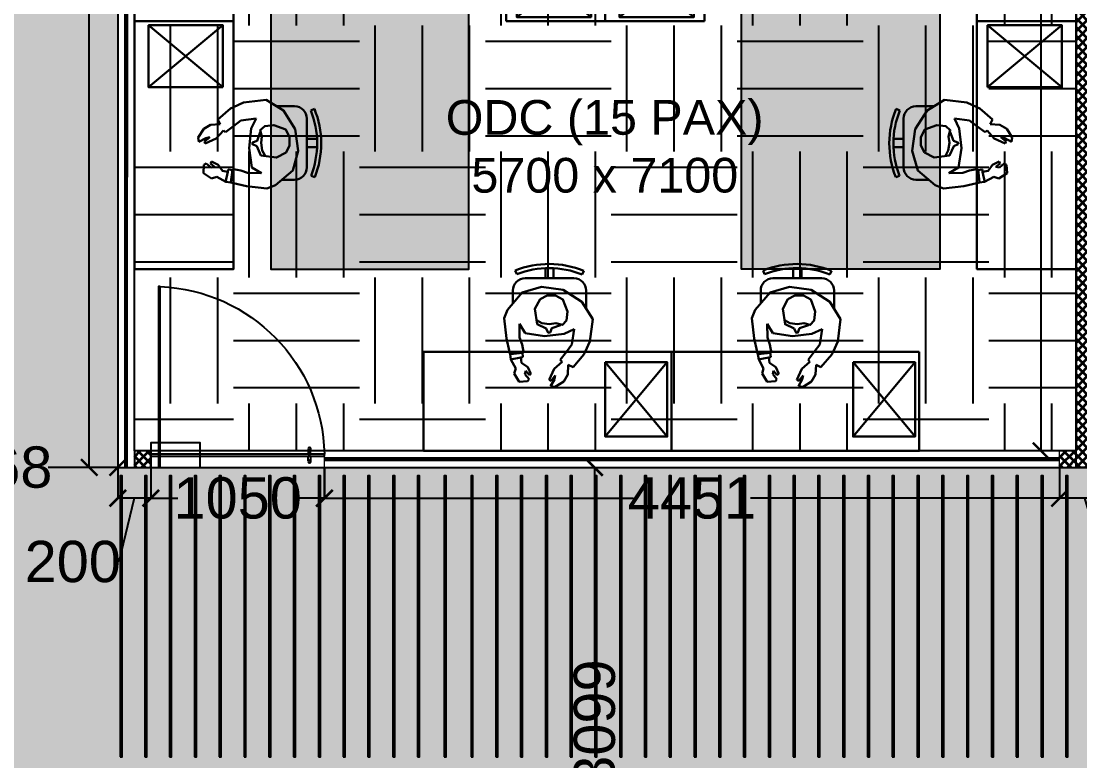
# Model space of a CAD drawing. Header units: millimetres. Extents: x 263321 to 4958806, y 33647 to 987811.
# Drawn here: x 2348066 to 2354474, y 470707 to 475183 of the extents above; entities that cross this region are included whole.
import ezdxf

# ---------------------------------------------------------------- set-up
doc = ezdxf.new("R2010")
doc.units = ezdxf.units.MM
doc.header["$PDMODE"] = 3
for name, color, linetype, lineweight in [('A-DOOR-FULL', 40, 'Continuous', 18), ('A-FURN-MODULAR', 6, 'Continuous', 18), ('A-GLASS PARTITION', 5, 'Continuous', 18), ('A-GYPSUM PARTITION', 250, 'Continuous', 35), ('FURNITURE', 30, 'Continuous', 5), ('SW-PARTITION GYPSUM', 30, 'Continuous', 18)]:
    doc.layers.add(name, color=color, linetype=linetype, lineweight=lineweight)
for name, color, linetype in [('CEILING TOA', 7, 'Continuous'), ('DOOR', 5, 'Continuous'), ('FLOORING TOA', 7, 'Continuous'), ('PARTITION DIM.', 250, 'Continuous'), ('PARTITION GYPSUM', 250, 'Continuous'), ('TEXT', 250, 'Continuous')]:
    doc.layers.add(name, color=color, linetype=linetype)
doc.styles.add('ARIAL', font='arial.ttf')
doc.styles.get("Standard").update_dxf_attribs({"font": 'arial.ttf'})
doc.styles.add('TEXT @ 150', font='arial.ttf', dxfattribs={"height": 225})
doc.dimstyles.new('DIM @ 150', dxfattribs={"dimtxt": 225, "dimasz": 100, "dimexe": 1, "dimexo": 0, "dimgap": 0.5, "dimtad": 0, "dimdec": 0, "dimzin": 0, "dimdsep": 46, "dimtxsty": 'TEXT @ 150', "dimblk": 'ARCHTICK', "dimcen": -2, "dimclrd": 8, "dimclre": 8, "dimclrt": 7, "dimadec": 0, "dimazin": 0, "dimtfac": 1, "dimtdec": 0, "dimtofl": 0, "dimtmove": 0, "dimatfit": 3, "dimldrblk": 'OPEN90', "dimfxl": 1, "dimtolj": 1, "dimtzin": 0, "dimlwd": -1, "dimlwe": -1, "dimarcsym": 0})
pattern_1 = [(45, (13069.08, -8478.743), (-26.94076836, 26.94076836), []), (135, (13069.08, -8478.743), (-26.94076836, -26.94076836), [])]

# ---------------------------------------------------------------- blocks, each defined once
blk = doc.blocks.new('f')
at = {"layer": 'FURNITURE', "color": 20, "lineweight": 30}
for p, q in [((1771584.1, 166310.4, 0), (1770984.1, 166310.4, 0)), ((1771584.1, 166310.4, 0), (1772184.1, 166310.4, 0)), ((1771048, 165210.4, 0), (1771498, 164835.4, 0)), ((1771048, 164835.4, 0), (1771498, 165210.4, 0)), ((1772120.2, 165210.4, 0), (1771670.2, 164835.4, 0)), ((1772120.2, 164835.4, 0), (1771670.2, 165210.4, 0))]:
    blk.add_line(p, q, dxfattribs=at)
at = {"layer": 'FURNITURE', "color": 8, "lineweight": 30}
for p, q in [((1770614.1, 165769.7, 0), (1770691.6, 165769.7, 0)), ((1770625.4, 165713.1, 0), (1770730.5, 165802.9, 0)), ((1770730.5, 165802.9, 0), (1770781.9, 165822.6, 0)), ((1770781.9, 165822.6, 0), (1770904.7, 165808.8, 0)), ((1770984.1, 165790.2, 0), (1770904.7, 165808.8, 0)), ((1770984.1, 165790.2, 0), (1770999.5, 165786.6, 0)), ((1770999.5, 165786.6, 0), (1771030.5, 165781.7, 0)), ((1771030.5, 165781.7, 0), (1771085.1, 165752.3, 0)), ((1772137.7, 165781.7, 0), (1772083.2, 165752.3, 0)), ((1772168.8, 165786.6, 0), (1772137.7, 165781.7, 0)), ((1772184.1, 165790.2, 0), (1772168.8, 165786.6, 0)), ((1772184.1, 165790.2, 0), (1772263.6, 165808.8, 0)), ((1772386.4, 165822.6, 0), (1772263.6, 165808.8, 0)), ((1772437.7, 165802.9, 0), (1772386.4, 165822.6, 0)), ((1772542.8, 165713.1, 0), (1772437.7, 165802.9, 0)), ((1772554.1, 165769.7, 0), (1772476.6, 165769.7, 0)), ((1770592.4, 165595.8, 0), (1770625.4, 165713.1, 0)), ((1770814.7, 165730.1, 0), (1770899.2, 165728.8, 0)), ((1770899.2, 165728.8, 0), (1770939.6, 165713.4, 0)), ((1770984.1, 165705.9, 0), (1770939.6, 165713.4, 0)), ((1770988, 165706.1, 0), (1770983.4, 165705.9, 0)), ((1770988.6, 165712.3, 0), (1770988, 165706.1, 0)), ((1771017.3, 165708.8, 0), (1770988.6, 165712.3, 0)), ((1771018.5, 165721.1, 0), (1771017.3, 165708.8, 0)), ((1771051.4, 165716.6, 0), (1771018.5, 165721.1, 0)), ((1771078, 165678.8, 0), (1771051.4, 165716.6, 0)), ((1771085.1, 165752.3, 0), (1771116.9, 165761.5, 0)), ((1771116.9, 165761.5, 0), (1771165.8, 165730.8, 0)), ((1771165.8, 165730.8, 0), (1771163.4, 165680.4, 0)), ((1772051.4, 165761.5, 0), (1772002.5, 165730.8, 0)), ((1772002.5, 165730.8, 0), (1772004.9, 165680.4, 0)), ((1772083.2, 165752.3, 0), (1772051.4, 165761.5, 0)), ((1772090.3, 165678.8, 0), (1772116.9, 165716.6, 0)), ((1772116.9, 165716.6, 0), (1772149.8, 165721.1, 0)), ((1772149.8, 165721.1, 0), (1772151, 165708.8, 0)), ((1772151, 165708.8, 0), (1772179.7, 165712.3, 0)), ((1772179.7, 165712.3, 0), (1772180.3, 165706.1, 0)), ((1772180.3, 165706.1, 0), (1772184.8, 165705.9, 0)), ((1772184.1, 165705.9, 0), (1772228.7, 165713.4, 0)), ((1772269.1, 165728.8, 0), (1772228.7, 165713.4, 0)), ((1772353.6, 165730.1, 0), (1772269.1, 165728.8, 0)), ((1772575.8, 165595.8, 0), (1772542.8, 165713.1, 0)), ((1770540.1, 165399.7, 0), (1770540.1, 165695.7, 0)), ((1770872.3, 165696, 0), (1770889.7, 165577.9, 0)), ((1771118.1, 165660.1, 0), (1771078, 165678.8, 0)), ((1771119.8, 165696.4, 0), (1771099, 165691.6, 0)), ((1771099, 165691.6, 0), (1771123.6, 165671.3, 0)), ((1771123.6, 165671.3, 0), (1771118.1, 165660.1, 0)), ((1771149.5, 165671.2, 0), (1771119.8, 165696.4, 0)), ((1771163.4, 165680.4, 0), (1771149.5, 165671.2, 0)), ((1772004.9, 165680.4, 0), (1772018.8, 165671.2, 0)), ((1772018.8, 165671.2, 0), (1772048.4, 165696.4, 0)), ((1772069.3, 165691.6, 0), (1772044.7, 165671.3, 0)), ((1772044.7, 165671.3, 0), (1772050.1, 165660.1, 0)), ((1772048.4, 165696.4, 0), (1772069.3, 165691.6, 0)), ((1772050.1, 165660.1, 0), (1772090.3, 165678.8, 0)), ((1772295.9, 165696, 0), (1772278.6, 165577.9, 0)), ((1772628.1, 165399.7, 0), (1772628.1, 165695.7, 0)), ((1770610.5, 165464.2, 0), (1770592.4, 165595.8, 0)), ((1770889.7, 165577.9, 0), (1770876.9, 165459.2, 0)), ((1772278.6, 165577.9, 0), (1772291.4, 165459.2, 0)), ((1772557.7, 165464.2, 0), (1772575.8, 165595.8, 0)), ((1771045.5, 165471.8, 0), (1771088.4, 165519.6, 0)), ((1771088.4, 165519.6, 0), (1771155.1, 165550.8, 0)), ((1771160, 165537.9, 0), (1771127.7, 165512.6, 0)), ((1771127.7, 165512.6, 0), (1771152.6, 165518.3, 0)), ((1771152.6, 165518.3, 0), (1771193.1, 165541.5, 0)), ((1771155.1, 165550.8, 0), (1771160, 165537.9, 0)), ((1771197.6, 165513.4, 0), (1771163.8, 165461.6, 0)), ((1771193.1, 165541.5, 0), (1771197.6, 165513.4, 0)), ((1771975.1, 165541.5, 0), (1771970.7, 165513.4, 0)), ((1771970.7, 165513.4, 0), (1772004.5, 165461.6, 0)), ((1772015.7, 165518.3, 0), (1771975.1, 165541.5, 0)), ((1772013.2, 165550.8, 0), (1772008.2, 165537.9, 0)), ((1772008.2, 165537.9, 0), (1772040.5, 165512.6, 0)), ((1772079.8, 165519.6, 0), (1772013.2, 165550.8, 0)), ((1772040.5, 165512.6, 0), (1772015.7, 165518.3, 0)), ((1772122.7, 165471.8, 0), (1772079.8, 165519.6, 0)), ((1770682, 165351.4, 0), (1770610.5, 165464.2, 0)), ((1770876.9, 165459.2, 0), (1770847.8, 165398.5, 0)), ((1770984.1, 165445.7, 0), (1770939.6, 165411.7, 0)), ((1770984.1, 165445.7, 0), (1771033, 165483, 0)), ((1771033, 165483, 0), (1771045.5, 165471.8, 0)), ((1771163.8, 165461.6, 0), (1771123.1, 165437.7, 0)), ((1772004.5, 165461.6, 0), (1772045.1, 165437.7, 0)), ((1772135.3, 165483, 0), (1772122.7, 165471.8, 0)), ((1772184.1, 165445.7, 0), (1772135.3, 165483, 0)), ((1772184.1, 165445.7, 0), (1772228.7, 165411.7, 0)), ((1772291.4, 165459.2, 0), (1772320.4, 165398.5, 0)), ((1772486.2, 165351.4, 0), (1772557.7, 165464.2, 0)), ((1770847.8, 165398.5, 0), (1770939.6, 165411.7, 0)), ((1771078.6, 165405.6, 0), (1771001.4, 165339.3, 0)), ((1771123.1, 165437.7, 0), (1771064.1, 165434.2, 0)), ((1771064.1, 165434.2, 0), (1771078.6, 165405.6, 0)), ((1772045.1, 165437.7, 0), (1772104.2, 165434.2, 0)), ((1772104.2, 165434.2, 0), (1772089.7, 165405.6, 0)), ((1772089.7, 165405.6, 0), (1772166.8, 165339.3, 0)), ((1772320.4, 165398.5, 0), (1772228.7, 165411.7, 0)), ((1770723.1, 165325.7, 0), (1770614.1, 165325.7, 0)), ((1770786.9, 165285.7, 0), (1770682, 165351.4, 0)), ((1770984.1, 165331.3, 0), (1770922.9, 165303.1, 0)), ((1771001.4, 165339.3, 0), (1770984.1, 165331.3, 0)), ((1772166.8, 165339.3, 0), (1772184.1, 165331.3, 0)), ((1772184.1, 165331.3, 0), (1772245.3, 165303.1, 0)), ((1772381.4, 165285.7, 0), (1772486.2, 165351.4, 0)), ((1772445.2, 165325.7, 0), (1772554.1, 165325.7, 0)), ((1770922.9, 165303.1, 0), (1770786.9, 165285.7, 0)), ((1772245.3, 165303.1, 0), (1772381.4, 165285.7, 0))]:
    blk.add_line(p, q, dxfattribs=at)
at = {"layer": 'FURNITURE', "color": 20, "lineweight": 30, "elevation": 0}
for points in [[(1770984.1, 164810.4), (1770984.1, 166310.4), (1771584.1, 166310.4), (1771584.1, 164810.4)], [(1772184.1, 164810.4), (1772184.1, 166310.4), (1771584.1, 166310.4), (1771584.1, 164810.4)], [(1771048, 165210.4), (1771048, 164835.4), (1771498, 164835.4), (1771498, 165210.4)], [(1772120.2, 165210.4), (1772120.2, 164835.4), (1771670.2, 164835.4), (1771670.2, 165210.4)]]:
    blk.add_lwpolyline(points, close=True, dxfattribs=at)
at = {"layer": 'FURNITURE', "color": 8, "lineweight": 30, "elevation": 0}
for points in [[(1770990.9, 165710.8), (1770999.9, 165784.7)], [(1771018.5, 165721.1), (1771032, 165784)], [(1772149.8, 165721.1), (1772136.3, 165784)], [(1772177.4, 165710.8), (1772168.3, 165784.7)], [(1770492.3, 165755.2), (1770515.2, 165745.9)], [(1770872.3, 165696), (1770814.7, 165730.1)], [(1772295.9, 165696), (1772353.6, 165730.1)], [(1772676, 165755.2), (1772653.1, 165745.9)], [(1770478.1, 165572.5), (1770540.1, 165572.5)], [(1770795.6, 165622.2), (1770810.5, 165593.7), (1770817, 165547.3), (1770812, 165508.9), (1770822, 165469.7), (1770794.9, 165445.4), (1770740.2, 165439.5), (1770668.2, 165466.7), (1770644.9, 165511.5), (1770644.9, 165562.1), (1770666.3, 165604.9), (1770724.6, 165636), (1770817.9, 165622.4), (1770843.4, 165567.3), (1770869.8, 165555.2), (1770868.3, 165544.5), (1770841.9, 165534.5), (1770822.7, 165481.1)], [(1772372.7, 165622.2), (1772357.7, 165593.7), (1772351.3, 165547.3), (1772356.3, 165508.9), (1772346.3, 165469.7), (1772373.4, 165445.4), (1772428.1, 165439.5), (1772500, 165466.7), (1772523.3, 165511.5), (1772523.3, 165562.1), (1772502, 165604.9), (1772443.6, 165636), (1772350.3, 165622.4), (1772324.9, 165567.3), (1772298.5, 165555.2), (1772299.9, 165544.5), (1772326.3, 165534.5), (1772345.6, 165481.1)], [(1772690.2, 165572.5), (1772628.1, 165572.5)], [(1770478.1, 165523.2), (1770540.1, 165523.2)], [(1772690.2, 165523.2), (1772628.1, 165523.2)], [(1770494.3, 165341), (1770517.2, 165350.3)], [(1772673.9, 165341), (1772651.1, 165350.3)]]:
    blk.add_lwpolyline(points, dxfattribs=at)
for points in [[(1770983.4, 165705.9, -0.034638), (1770984.1, 165695.7), (1770984.1, 165445.7)], [(1772184.8, 165705.9, 0.034638), (1772184.1, 165695.7), (1772184.1, 165445.7)]]:
    blk.add_lwpolyline(points, format="xyb", dxfattribs=at)
at = {"layer": 'FURNITURE', "color": 8, "lineweight": 30}
for centre, radius, start, end in [((1770614.1, 165695.7), 74, 90.00011, 180.00011), ((1772554.1, 165695.7), 74, 359.99989, 89.99989), ((1771010.5, 165550.6), 557.1, 158.45805, 202.09943), ((1771010.5, 165550.6), 532.5, 158.48386, 202.09943), ((1772157.7, 165550.6), 532.5, 337.90057, 21.51614), ((1772157.7, 165550.6), 557.1, 337.90057, 21.54195), ((1770614.1, 165399.7), 74, 180.00011, 270.00011), ((1772554.1, 165399.7), 74, 269.99989, 359.99989)]:
    blk.add_arc(centre, radius, start, end, dxfattribs=at)
blk = doc.blocks.new('EWDSXC')
at = {"layer": 'FURNITURE', "color": 20, "lineweight": 30}
for p, q in [((2181354.7, 122523.5), (2181804.7, 122898.5)), ((2181354.7, 122898.5), (2181804.7, 122523.5)), ((2181890.8, 121423.5), (2181290.8, 121423.5))]:
    blk.add_line(p, q, dxfattribs=at)
at = {"layer": 'FURNITURE', "color": 8, "lineweight": 30}
for p, q in [((2181029.8, 122408.2, 0), (2180920.8, 122408.2, 0)), ((2181093.5, 122448.2, 0), (2180988.7, 122382.5, 0)), ((2181229.6, 122430.8, 0), (2181093.5, 122448.2, 0)), ((2181290.8, 122402.6, 0), (2181229.6, 122430.8, 0)), ((2181308.1, 122394.6, 0), (2181290.8, 122402.6, 0)), ((2181385.3, 122328.3, 0), (2181308.1, 122394.6, 0)), ((2180846.8, 122334.2, 0), (2180846.8, 122038.2, 0)), ((2180988.7, 122382.5, 0), (2180917.2, 122269.7, 0)), ((2181183.6, 122274.7, 0), (2181154.5, 122335.4, 0)), ((2181154.5, 122335.4, 0), (2181246.3, 122322.2, 0)), ((2181290.8, 122288.2, 0), (2181246.3, 122322.2, 0)), ((2181370.8, 122299.7, 0), (2181385.3, 122328.3, 0)), ((2180917.2, 122269.7, 0), (2180899.1, 122138.1, 0)), ((2181196.3, 122156, 0), (2181183.6, 122274.7, 0)), ((2181290.8, 122288.2, 0), (2181339.7, 122250.9, 0)), ((2181339.7, 122250.9, 0), (2181352.2, 122262, 0)), ((2181352.2, 122262, 0), (2181395.1, 122214.3, 0)), ((2181429.8, 122296.2, 0), (2181370.8, 122299.7, 0)), ((2181470.4, 122272.3, 0), (2181429.8, 122296.2, 0)), ((2181504.2, 122220.5, 0), (2181470.4, 122272.3, 0)), ((2181395.1, 122214.3, 0), (2181461.8, 122183.1, 0)), ((2181466.7, 122196, 0), (2181434.4, 122221.3, 0)), ((2181434.4, 122221.3, 0), (2181459.2, 122215.6, 0)), ((2181459.2, 122215.6, 0), (2181499.8, 122192.4, 0)), ((2181461.8, 122183.1, 0), (2181466.7, 122196, 0)), ((2181499.8, 122192.4, 0), (2181504.2, 122220.5, 0)), ((2180899.1, 122138.1, 0), (2180932.1, 122020.8, 0)), ((2181179, 122037.9, 0), (2181196.3, 122156, 0)), ((2181424.8, 122073.8, 0), (2181384.6, 122055.1, 0)), ((2181430.2, 122062.6, 0), (2181424.8, 122073.8, 0)), ((2180932.1, 122020.8, 0), (2181037.2, 121931, 0)), ((2181121.3, 122003.8, 0), (2181205.9, 122005.1, 0)), ((2181205.9, 122005.1, 0), (2181246.3, 122020.5, 0)), ((2181290.8, 122028, 0), (2181246.3, 122020.5, 0)), ((2181294.6, 122027.8, 0), (2181290.1, 122028, 0)), ((2181295.2, 122021.6, 0), (2181294.6, 122027.8, 0)), ((2181323.9, 122025.1, 0), (2181295.2, 122021.6, 0)), ((2181325.1, 122012.8, 0), (2181323.9, 122025.1, 0)), ((2181358.1, 122017.3, 0), (2181325.1, 122012.8, 0)), ((2181384.6, 122055.1, 0), (2181358.1, 122017.3, 0)), ((2181405.7, 122042.3, 0), (2181430.2, 122062.6, 0)), ((2181426.5, 122037.5, 0), (2181405.7, 122042.3, 0)), ((2181423.6, 121972.4, 0), (2181472.5, 122003.1, 0)), ((2181456.2, 122062.7, 0), (2181426.5, 122037.5, 0)), ((2181470, 122053.5, 0), (2181456.2, 122062.7, 0)), ((2181472.5, 122003.1, 0), (2181470, 122053.5, 0)), ((2180920.8, 121964.2, 0), (2180998.3, 121964.2, 0)), ((2181290.8, 121943.7, 0), (2181211.3, 121925.1, 0)), ((2181290.8, 121943.7, 0), (2181306.2, 121947.3, 0)), ((2181306.2, 121947.3, 0), (2181337.2, 121952.2, 0)), ((2181337.2, 121952.2, 0), (2181391.8, 121981.6, 0)), ((2181391.8, 121981.6, 0), (2181423.6, 121972.4, 0)), ((2181037.2, 121931, 0), (2181088.5, 121911.2, 0)), ((2181088.5, 121911.2, 0), (2181211.3, 121925.1, 0))]:
    blk.add_line(p, q, dxfattribs=at)
at = {"layer": 'FURNITURE', "color": 20, "lineweight": 30}
for points in [[(2181290.8, 122923.5), (2181290.8, 121423.5), (2181890.8, 121423.5), (2181890.8, 122923.5)], [(2181354.7, 122523.5), (2181354.7, 122898.5), (2181804.7, 122898.5), (2181804.7, 122523.5)]]:
    blk.add_lwpolyline(points, close=True, dxfattribs=at)
at = {"layer": 'FURNITURE', "color": 8, "lineweight": 30, "elevation": 0}
for points in [[(2180801, 122392.9), (2180823.8, 122383.6)], [(2181102.2, 122111.7), (2181117.2, 122140.2), (2181123.6, 122186.5), (2181118.7, 122225), (2181128.6, 122264.2), (2181101.5, 122288.5), (2181046.8, 122294.4), (2180974.9, 122267.2), (2180951.6, 122222.4), (2180951.6, 122171.8), (2180973, 122129), (2181031.3, 122097.9), (2181124.6, 122111.5), (2181150, 122166.6), (2181176.4, 122178.7), (2181175, 122189.4), (2181148.6, 122199.4), (2181129.4, 122252.8)], [(2180784.7, 122210.7), (2180846.8, 122210.7)], [(2180784.7, 122161.4), (2180846.8, 122161.4)], [(2181179, 122037.9), (2181121.3, 122003.8)], [(2181297.6, 122023.1), (2181306.6, 121949.2)], [(2181325.1, 122012.8), (2181338.7, 121949.9)], [(2180799, 121978.7), (2180821.8, 121988)]]:
    blk.add_lwpolyline(points, dxfattribs=at)
blk.add_lwpolyline([(2181290.1, 122028, 0.034638), (2181290.8, 122038.2), (2181290.8, 122288.2)], format="xyb", dxfattribs=at)
at = {"layer": 'FURNITURE', "color": 8, "lineweight": 30}
for centre, radius, start, end in [((2181317.2, 122183.3, 0), 557.1, 157.90057, 201.54195), ((2180920.8, 122334.2, 0), 74, 89.99989, 179.99989), ((2181317.2, 122183.3, 0), 532.5, 157.90057, 201.51614), ((2180920.8, 122038.2, 0), 74, 179.99989, 269.99989)]:
    blk.add_arc(centre, radius, start, end, dxfattribs=at)
blk = doc.blocks.new('_ArchTick')
at = {"color": 0, "linetype": 'ByBlock', "const_width": 0.15}
blk.add_lwpolyline([(-0.5, -0.5), (0.5, 0.5)], dxfattribs=at)
blk = doc.blocks.new('*D632')
at = {"layer": 'Defpoints', "color": 0, "transparency": 16777216}
for p in [(2354351.5, 472482.3), (2354651.6, 472483.1), (2354351.5, 472296.6)]:
    blk.add_point(p, dxfattribs=at)
at = {"layer": 'PARTITION DIM.', "color": 8, "transparency": 16777216}
for p, q in [((2354351.5, 472482.3), (2354351.5, 472295.6)), ((2354651.6, 472483.1), (2354651.6, 472295.6)), ((2354651.6, 472296.6), (2354351.5, 472296.6)), ((2354501.6, 472296.6), (2354617.1, 471911.7)), ((2354617.1, 471911.7), (2354618.1, 471911.7))]:
    blk.add_line(p, q, dxfattribs=at)
at = {"layer": 'PARTITION DIM.', "color": 8, "transparency": 16777216, "xscale": 100, "yscale": 100, "zscale": 100, "rotation": 180}
blk.add_blockref('_ArchTick', (2354351.5, 472296.6), dxfattribs=at)
at = {"layer": 'PARTITION DIM.', "color": 8, "transparency": 16777216, "xscale": 100, "yscale": 100, "zscale": 100}
blk.add_blockref('_ArchTick', (2354651.6, 472296.6), dxfattribs=at)
at = {"layer": 'PARTITION DIM.', "color": 7, "transparency": 16777216, "insert": (2354894.2, 471911.7), "char_height": 250, "attachment_point": 5}
blk.add_mtext('\\A1;300', dxfattribs=at)
blk = doc.blocks.new('_Open90')
at = {"color": 0, "linetype": 'ByBlock'}
for p, q in [((0, 0), (-1, 0)), ((-0.5, 0.5), (0, 0)), ((0, 0), (-0.5, -0.5))]:
    blk.add_line(p, q, dxfattribs=at)
blk = doc.blocks.new('*D633')
at = {"layer": 'Defpoints', "color": 0, "transparency": 16777216}
for p in [(2349901, 472483.1), (2354351.5, 472482.3), (2349901, 472296.6)]:
    blk.add_point(p, dxfattribs=at)
at = {"layer": 'PARTITION DIM.', "color": 8, "transparency": 16777216}
for p, q in [((2349901, 472483.1), (2349901, 472295.6)), ((2354351.5, 472482.3), (2354351.5, 472295.6)), ((2349901, 472296.6), (2351771.6, 472296.6)), ((2354351.5, 472296.6), (2352481, 472296.6))]:
    blk.add_line(p, q, dxfattribs=at)
at = {"layer": 'PARTITION DIM.', "color": 8, "transparency": 16777216, "xscale": 100, "yscale": 100, "zscale": 100, "rotation": 180}
blk.add_blockref('_ArchTick', (2349901, 472296.6), dxfattribs=at)
at = {"layer": 'PARTITION DIM.', "color": 8, "transparency": 16777216, "xscale": 100, "yscale": 100, "zscale": 100}
blk.add_blockref('_ArchTick', (2354351.5, 472296.6), dxfattribs=at)
at = {"layer": 'PARTITION DIM.', "color": 7, "transparency": 16777216, "insert": (2352126.3, 472296.6), "char_height": 250, "attachment_point": 5}
blk.add_mtext('\\A1;4451', dxfattribs=at)
blk = doc.blocks.new('*D634')
at = {"layer": 'Defpoints', "color": 0, "transparency": 16777216}
for p in [(2348851.6, 472484.1, 0), (2349902, 472483.1), (2348851.6, 472296.6)]:
    blk.add_point(p, dxfattribs=at)
at = {"layer": 'PARTITION DIM.', "color": 8, "transparency": 16777216}
for p, q in [((2348851.6, 472484.1), (2348851.6, 472295.6)), ((2349902, 472483.1), (2349902, 472295.6)), ((2348851.6, 472296.6), (2349015.2, 472296.6)), ((2349902, 472296.6), (2349738.4, 472296.6))]:
    blk.add_line(p, q, dxfattribs=at)
at = {"layer": 'PARTITION DIM.', "color": 8, "transparency": 16777216, "xscale": 100, "yscale": 100, "zscale": 100, "rotation": 180}
blk.add_blockref('_ArchTick', (2348851.6, 472296.6), dxfattribs=at)
at = {"layer": 'PARTITION DIM.', "color": 8, "transparency": 16777216, "xscale": 100, "yscale": 100, "zscale": 100}
blk.add_blockref('_ArchTick', (2349902, 472296.6), dxfattribs=at)
at = {"layer": 'PARTITION DIM.', "color": 7, "transparency": 16777216, "insert": (2349376.8, 472296.6), "char_height": 250, "attachment_point": 5}
blk.add_mtext('\\A1;1050', dxfattribs=at)
blk = doc.blocks.new('*D635')
at = {"layer": 'Defpoints', "color": 0, "transparency": 16777216}
for p in [(2348650.9, 472483.1), (2348850.6, 472483.1, 0), (2348650.9, 472296.6)]:
    blk.add_point(p, dxfattribs=at)
at = {"layer": 'PARTITION DIM.', "color": 8, "transparency": 16777216}
for p, q in [((2348650.9, 472483.1), (2348650.9, 472295.6)), ((2348850.6, 472483.1), (2348850.6, 472295.6)), ((2348850.6, 472296.6), (2348650.9, 472296.6)), ((2348750.8, 472296.6), (2348658, 471911.9)), ((2348658, 471911.9), (2348657, 471911.9))]:
    blk.add_line(p, q, dxfattribs=at)
at = {"layer": 'PARTITION DIM.', "color": 8, "transparency": 16777216, "xscale": 100, "yscale": 100, "zscale": 100, "rotation": 180}
blk.add_blockref('_ArchTick', (2348650.9, 472296.6), dxfattribs=at)
at = {"layer": 'PARTITION DIM.', "color": 8, "transparency": 16777216, "xscale": 100, "yscale": 100, "zscale": 100}
blk.add_blockref('_ArchTick', (2348850.6, 472296.6), dxfattribs=at)
at = {"layer": 'PARTITION DIM.', "color": 7, "transparency": 16777216, "insert": (2348378.6, 471911.9), "char_height": 250, "attachment_point": 5}
blk.add_mtext('\\A1;200', dxfattribs=at)
blk = doc.blocks.new('*D636')
at = {"layer": 'Defpoints', "color": 0, "transparency": 16777216}
for p in [(2347082.9, 472483.1), (2348650.9, 472483.1), (2348650.9, 472483.1)]:
    blk.add_point(p, dxfattribs=at)
at = {"layer": 'PARTITION DIM.', "color": 8, "transparency": 16777216}
for p, q in [((2347082.9, 472483.1), (2347082.9, 472484.1)), ((2347082.9, 472483.1), (2347504.6, 472483.1)), ((2348650.9, 472483.1), (2348229.2, 472483.1)), ((2348650.9, 472483.1), (2348650.9, 472484.1))]:
    blk.add_line(p, q, dxfattribs=at)
at = {"layer": 'PARTITION DIM.', "color": 8, "transparency": 16777216, "xscale": 100, "yscale": 100, "zscale": 100, "rotation": 180}
blk.add_blockref('_ArchTick', (2347082.9, 472483.1), dxfattribs=at)
at = {"layer": 'PARTITION DIM.', "color": 8, "transparency": 16777216, "xscale": 100, "yscale": 100, "zscale": 100}
blk.add_blockref('_ArchTick', (2348650.9, 472483.1), dxfattribs=at)
at = {"layer": 'PARTITION DIM.', "color": 7, "transparency": 16777216, "insert": (2347866.9, 472483.1), "char_height": 250, "attachment_point": 5}
blk.add_mtext('\\A1;1568', dxfattribs=at)
blk = doc.blocks.new('*D642')
at = {"layer": 'Defpoints', "color": 0, "transparency": 16777216}
for p in [(2354451.6, 479683.1), (2354239.3, 472583.1), (2354451.5, 472583.1)]:
    blk.add_point(p, dxfattribs=at)
at = {"layer": 'PARTITION DIM.', "color": 8, "transparency": 16777216}
for p, q in [((2354451.6, 479683.1), (2354238.3, 479683.1)), ((2354239.3, 479683.1), (2354239.3, 476505.4)), ((2354239.3, 472583.1), (2354239.3, 475760.7)), ((2354451.5, 472583.1), (2354238.3, 472583.1))]:
    blk.add_line(p, q, dxfattribs=at)
at = {"layer": 'PARTITION DIM.', "color": 8, "transparency": 16777216, "xscale": 100, "yscale": 100, "zscale": 100}
for p, rotation in [((2354239.3, 479683.1), 90), ((2354239.3, 472583.1), 270)]:
    blk.add_blockref('_ArchTick', p, dxfattribs=dict(at, rotation=rotation))
at = {"layer": 'PARTITION DIM.', "color": 7, "transparency": 16777216, "insert": (2354239.3, 476133.1), "char_height": 250, "attachment_point": 5, "rotation": 90}
blk.add_mtext('\\A1;7100', dxfattribs=at)
blk = doc.blocks.new('*D647')
at = {"layer": 'Defpoints', "color": 0, "transparency": 16777216}
for p in [(2348478.3, 479683.1), (2348650.9, 479683.1, 0), (2348650.9, 472483.1)]:
    blk.add_point(p, dxfattribs=at)
at = {"layer": 'PARTITION DIM.', "color": 8, "transparency": 16777216}
for p, q in [((2348650.9, 479683.1), (2348477.3, 479683.1)), ((2348478.3, 479683.1), (2348478.3, 476455.4)), ((2348478.3, 472483.1), (2348478.3, 475710.7)), ((2348650.9, 472483.1), (2348477.3, 472483.1))]:
    blk.add_line(p, q, dxfattribs=at)
at = {"layer": 'PARTITION DIM.', "color": 8, "transparency": 16777216, "xscale": 100, "yscale": 100, "zscale": 100}
for p, rotation in [((2348478.3, 479683.1), 90), ((2348478.3, 472483.1), 270)]:
    blk.add_blockref('_ArchTick', p, dxfattribs=dict(at, rotation=rotation))
at = {"layer": 'PARTITION DIM.', "color": 7, "transparency": 16777216, "insert": (2348478.3, 476083.1), "char_height": 250, "attachment_point": 5, "rotation": 90}
blk.add_mtext('\\A1;7200', dxfattribs=at)
blk = doc.blocks.new('*D668')
at = {"layer": 'Defpoints', "color": 0, "transparency": 16777216}
for p in [(2351529.8, 472482.3), (2351537, 472482.3), (2351751.6, 469383.1)]:
    blk.add_point(p, dxfattribs=at)
at = {"layer": 'PARTITION DIM.', "color": 8, "transparency": 16777216}
for p, q in [((2351529.8, 472482.3), (2351538, 472482.3)), ((2351537, 472482.3), (2351537, 471306.6)), ((2351537, 469383.1), (2351537, 470558.7)), ((2351751.6, 469383.1), (2351536, 469383.1))]:
    blk.add_line(p, q, dxfattribs=at)
at = {"layer": 'PARTITION DIM.', "color": 8, "transparency": 16777216, "xscale": 100, "yscale": 100, "zscale": 100}
for p, rotation in [((2351537, 472482.3), 90), ((2351537, 469383.1), 270)]:
    blk.add_blockref('_ArchTick', p, dxfattribs=dict(at, rotation=rotation))
at = {"layer": 'PARTITION DIM.', "color": 7, "transparency": 16777216, "insert": (2351537, 470932.7), "char_height": 250, "attachment_point": 5, "rotation": 90}
blk.add_mtext('\\A1;3099', dxfattribs=at)
blk = doc.blocks.new('door-3f-01')
at = {"layer": 'A-GLASS PARTITION', "color": 5}
blk.add_line((-36, 0), (-36, 4), dxfattribs=at)
at = {"layer": 'DOOR', "elevation": 0}
blk.add_lwpolyline([(-1.95, 37.5), (-1.55, 37.5), (-1.55, 0), (-1.95, 0)], close=True, dxfattribs=at)
at = {"layer": 'DOOR', "color": 252, "true_color": 0x939598}
blk.add_lwpolyline([(0, 0), (-10.2, 0), (-10.2, 5.08), (0, 5.08), (0, 0)], dxfattribs=at)
at = {"layer": 'DOOR'}
blk.add_lwpolyline([(-36, 2.34), (-36, 2.74), (0, 2.74), (0, 2.34)], close=True, dxfattribs=at)
for points in [[(-32.64, 3.74), (-32.64, 2.74), (-33.14, 2.74), (-33.14, 3.74)], [(-32.64, 1.34), (-32.64, 2.34), (-33.14, 2.34), (-33.14, 1.34)]]:
    blk.add_lwpolyline(points, dxfattribs=at)
for centre in [(-32.89, 3.86), (-32.89, 1.22)]:
    blk.add_circle(centre, 0.278, dxfattribs=at)
at = {"layer": 'DOOR', "color": 252, "true_color": 0x939598}
blk.add_arc((-0.52, 2.04, 0), 35.48, 92.2973, 178.8766, dxfattribs=at)

msp = doc.modelspace()

# ---------------------------------------------------------------- hatches: boundary and pattern name
at = {"layer": 'A-GYPSUM PARTITION', "true_color": 0x636466}
h = msp.add_hatch(dxfattribs=at)
h.set_pattern_fill('ANSI37', color=251, scale=12)
h.set_pattern_definition(pattern_1)
h.paths.add_polyline_path([(2354451.6, 479683.1), (2354551.6, 479683.1), (2354551.6, 472483.1), (2354451.6, 472483.1)])
h = msp.add_hatch(dxfattribs=at)
h.set_pattern_fill('ANSI37', color=251, scale=12)
h.set_pattern_definition(pattern_1)
h.paths.add_polyline_path([(2348751.6, 472483.1), (2348851.6, 472483.1), (2348851.6, 472583.1), (2348751.6, 472583.1)])
h = msp.add_hatch(dxfattribs=at)
h.set_pattern_fill('ANSI37', color=251, scale=12)
h.set_pattern_definition(pattern_1)
h.paths.add_polyline_path([(2354351.5, 472483.1), (2354451.5, 472483.1), (2354451.5, 472583.1), (2354351.5, 472583.1)])
at = {"layer": 'CEILING TOA', "true_color": 0xf4ee51}
h = msp.add_hatch(color=41, dxfattribs=at)
h.dxf.hatch_style = 1
h.paths.add_polyline_path([(2350776.6, 476084.1), (2349576.6, 476084.1), (2349576.6, 473683.1), (2350776.6, 473683.1)])
at = {"layer": 'CEILING TOA', "true_color": 0x939598}
h = msp.add_hatch(color=252, dxfattribs=at)
h.dxf.hatch_style = 1
h.paths.add_polyline_path([(2352426.6, 476084.1), (2353626.6, 476084.1), (2353626.6, 473683.1), (2352426.6, 473683.1)])
at = {"layer": 'FLOORING TOA', "true_color": 0xc7c8ca}
h = msp.add_hatch(dxfattribs=at)
h.set_pattern_fill('EARTH', color=9, scale=120)
edge = h.paths.add_edge_path()
edge.add_line((2399150.3, 470683.1), (2406751.6, 470683.1))
edge.add_line((2406751.6, 470683.1), (2406751.6, 489283.1))
edge.add_line((2406751.6, 489283.1), (2406777, 491421.9))
edge.add_line((2406777, 491421.9), (2410711.6, 491383.1))
edge.add_line((2410711.6, 491383.1), (2410711.6, 490662.8))
edge.add_line((2410711.6, 490662.8), (2412251.6, 490662.8))
edge.add_line((2412251.6, 490662.8), (2412251.6, 491383.1))
edge.add_line((2412251.6, 491383.1), (2413501.6, 491383.1))
edge.add_line((2413501.6, 491383.1), (2413501.6, 490641.9))
edge.add_line((2413501.6, 490641.9), (2414541.6, 490641.9))
edge.add_line((2414541.6, 490641.9), (2414541.6, 491383.1))
edge.add_line((2414541.6, 491383.1), (2419059.8, 491383.1))
edge.add_line((2419059.8, 491383.1), (2419290.9, 492883.1))
edge.add_line((2419290.9, 492883.1), (2413191.6, 492883.1))
edge.add_line((2413191.6, 492883.1), (2413191.6, 495458.2))
edge.add_line((2413191.6, 495458.2), (2416206.2, 495458.2))
edge.add_line((2416206.2, 495458.2), (2416206.2, 496558.2))
edge.add_line((2416206.2, 496558.2), (2413191.6, 496558.2))
edge.add_line((2413191.6, 496558.2), (2413191.6, 498963.1))
edge.add_line((2413191.6, 498963.1), (2411651.6, 498963.1))
edge.add_line((2411651.6, 498963.1), (2411651.6, 492883.1))
edge.add_line((2411651.6, 492883.1), (2404451.6, 492883.1))
edge.add_line((2404451.6, 492883.1), (2404452.6, 502283.1))
edge.add_line((2404452.6, 502283.1), (2402951.6, 502283.1))
edge.add_line((2402951.6, 502283.1), (2402951.4, 497183.5))
edge.add_line((2402951.4, 497183.5), (2402951.6, 497133.1))
edge.add_line((2402951.6, 497133.1), (2399951.6, 497133.1))
edge.add_line((2399951.6, 497133.1), (2399951.6, 505326.9))
edge.add_arc((2397396.4, -38564.5), 543897.4, 89.730828, 95.307778)
edge.add_line((2347082.8, 503000.8), (2347082.9, 472483.1))
edge.add_line((2347082.9, 472483.1), (2343851.6, 472483.1))
edge.add_line((2343851.6, 472483.1), (2343851.6, 458383.2))
edge.add_line((2343851.6, 458383.2), (2354252.4, 458383.2))
edge.add_line((2354252.4, 458383.2), (2354252.7, 455753.4))
edge.add_arc((2374151.3, 141679.3), 314703.8, 88.069715, 93.625218, ccw=False)
edge.add_line((2384751.6, 456204.5), (2384751.6, 459200.3))
edge.add_line((2384751.6, 459200.3), (2394751.8, 459200.3))
edge.add_line((2394751.8, 459200.3), (2394749.6, 457484.3))
edge.add_line((2394749.6, 457484.3), (2395751.6, 457483.1))
edge.add_line((2395751.6, 457483.1), (2395751.6, 458383.1))
edge.add_line((2395751.6, 458383.1), (2396651.6, 458383.1))
edge.add_line((2396651.6, 458383.1), (2396651.6, 459197.4))
edge.add_line((2396651.6, 459197.4), (2399811.2, 459198))
edge.add_line((2399811.2, 459198), (2399811.2, 460833.1))
edge.add_line((2399811.2, 460833.1), (2398551.6, 460833.1))
edge.add_line((2398551.6, 460833.1), (2398551.6, 466883.1))
edge.add_line((2398551.6, 466883.1), (2403551.7, 466883.1))
edge.add_line((2403551.7, 466883.1), (2403551.7, 465533.1))
edge.add_line((2403551.7, 465533.1), (2407851.7, 465533.1))
edge.add_line((2407851.7, 465533.1), (2407851.7, 460783.1))
edge.add_line((2407851.7, 460783.1), (2409491.6, 460783.1))
edge.add_line((2409491.6, 460783.1), (2409496.3, 466883.1))
edge.add_line((2409496.3, 466883.1), (2415285.8, 466883.1))
edge.add_line((2415285.8, 466883.1), (2415516.9, 468383.1))
edge.add_line((2415516.9, 468383.1), (2399151.6, 468383.1))
edge.add_arc((2399151.6, 468983.1), 600, 180.00022, 269.99765, ccw=False)
edge.add_line((2398551.6, 468983.1), (2398551.6, 470083.1))
edge.add_arc((2399151.6, 470083.1), 600, 90.12503, 179.99987, ccw=False)
edge = h.paths.add_edge_path(flags=16)
edge.add_line((2350804.3, 495933.1), (2349254.3, 495933.1))
edge.add_arc((2349254.3, 495533.1), 400, 90.00028, 179.78887)
edge.add_line((2348854.3, 495534.5), (2348854.3, 492844.4))
edge.add_line((2348854.3, 492844.4), (2350804.3, 492844.4))
edge.add_line((2350804.3, 492844.4), (2350804.3, 495933.1))
h.paths.add_polyline_path([(2380451.6, 495933.1), (2394411.6, 495933.1), (2394411.6, 489283.1), (2388129.7, 489289.9), (2388129.7, 487283.1), (2379984.7, 487283), (2379984.7, 489283.1), (2380551.6, 489283.1)], flags=16)
edge = h.paths.add_edge_path(flags=16)
edge.add_line((2404951.6, 487283.1), (2348951.6, 487283.1))
edge.add_arc((2348951.6, 486983.1), 300, 90, 179.99701)
edge.add_line((2348651.6, 486983.1), (2348650.9, 472483.1))
edge.add_line((2348650.9, 472483.1), (2404951.6, 472483.1))
edge.add_line((2404951.6, 472483.1), (2404951.6, 487283.1))
h.paths.add_polyline_path([(2396751.6, 460833.1), (2396751.6, 464283.1)], flags=16)
h = msp.add_hatch(dxfattribs=at)
h.set_pattern_fill('EARTH', color=9, scale=120)
h.set_pattern_definition([(0, (90021.1, 24147), (762, 762), [762, -762]), (0, (90021.1, 24432.7), (762, 762), [762, -762]), (0, (90021.1, 24718.5), (762, 762), [762, -762]), (90, (90116.4, 24813.7), (-762, 762), [762, -762]), (90, (90402.1, 24813.7), (-762, 762), [762, -762]), (90, (90687.9, 24813.7), (-762, 762), [762, -762])])
h.paths.add_polyline_path([(2354451.6, 472583.1), (2348752.4, 472583.1), (2348752.4, 479683.1), (2354451.6, 479683.1)])

# ---------------------------------------------------------------- linework, layer by layer
at = {"layer": 'A-GLASS PARTITION', "linetype": 'ByBlock', "ltscale": 5, "elevation": 0}
for points in [[(2348752.4, 479683.1), (2348651.6, 479683.1), (2348650.9, 472483.1), (2348751.6, 472483.1), (2348752.4, 479683.1)], [(2354351.5, 472482.3), (2354351.5, 472583), (2349901, 472583.1), (2349901, 472482.3), (2354351.5, 472482.3)]]:
    msp.add_lwpolyline(points, dxfattribs=at)
at = {"layer": 'A-GLASS PARTITION', "ltscale": 5, "const_width": 25, "elevation": 0}
for points in [[(2348701.3, 472483.1), (2348702, 479683.1)], [(2349901, 472532.7), (2354351.5, 472532.6)]]:
    msp.add_lwpolyline(points, dxfattribs=at)
at = {"layer": 'CEILING TOA', "elevation": 0}
for points in [[(2354451.6, 472583.1), (2348752.4, 472583.1), (2348752.4, 479683.1), (2354451.6, 479683.1)], [(2352426.6, 476084.1), (2353626.6, 476084.1), (2353626.6, 473683.1), (2352426.6, 473683.1)], [(2348665.1, 470731.8), (2348677.1, 470731.8), (2348677.1, 472431.8), (2348665.1, 472431.8)], [(2348815.1, 470731.8), (2348827.1, 470731.8), (2348827.1, 472431.8), (2348815.1, 472431.8)], [(2348965.1, 470731.8), (2348977.1, 470731.8), (2348977.1, 472431.8), (2348965.1, 472431.8)], [(2349115.1, 470731.8), (2349127.1, 470731.8), (2349127.1, 472431.8), (2349115.1, 472431.8)], [(2349265.1, 470731.8), (2349277.1, 470731.8), (2349277.1, 472431.8), (2349265.1, 472431.8)], [(2349415.1, 470731.8), (2349427.1, 470731.8), (2349427.1, 472431.8), (2349415.1, 472431.8)], [(2349565.1, 470731.8), (2349577.1, 470731.8), (2349577.1, 472431.8), (2349565.1, 472431.8)], [(2349715.1, 470731.8), (2349727.1, 470731.8), (2349727.1, 472431.8), (2349715.1, 472431.8)], [(2349865.1, 470731.8), (2349877.1, 470731.8), (2349877.1, 472431.8), (2349865.1, 472431.8)], [(2350015.1, 470731.8), (2350027.1, 470731.8), (2350027.1, 472431.8), (2350015.1, 472431.8)], [(2350165.1, 470731.8), (2350177.1, 470731.8), (2350177.1, 472431.8), (2350165.1, 472431.8)], [(2350315.1, 470731.8), (2350327.1, 470731.8), (2350327.1, 472431.8), (2350315.1, 472431.8)], [(2350465.1, 470731.8), (2350477.1, 470731.8), (2350477.1, 472431.8), (2350465.1, 472431.8)], [(2350627.1, 470731.8), (2350639.1, 470731.8), (2350639.1, 472431.8), (2350627.1, 472431.8)], [(2350789.1, 470731.8), (2350801.1, 470731.8), (2350801.1, 472431.8), (2350789.1, 472431.8)], [(2350939.1, 470731.8), (2350951.1, 470731.8), (2350951.1, 472431.8), (2350939.1, 472431.8)], [(2351089.1, 470731.8), (2351101.1, 470731.8), (2351101.1, 472431.8), (2351089.1, 472431.8)], [(2351239.1, 470731.8), (2351251.1, 470731.8), (2351251.1, 472431.8), (2351239.1, 472431.8)], [(2351389.1, 470731.8), (2351401.1, 470731.8), (2351401.1, 472431.8), (2351389.1, 472431.8)], [(2351539.1, 470731.8), (2351551.1, 470731.8), (2351551.1, 472431.8), (2351539.1, 472431.8)], [(2351689.1, 470731.8), (2351701.1, 470731.8), (2351701.1, 472431.8), (2351689.1, 472431.8)], [(2351839.1, 470731.8), (2351851.1, 470731.8), (2351851.1, 472431.8), (2351839.1, 472431.8)], [(2351989.1, 470731.8), (2352001.1, 470731.8), (2352001.1, 472431.8), (2351989.1, 472431.8)], [(2352139.1, 470731.8), (2352151.1, 470731.8), (2352151.1, 472431.8), (2352139.1, 472431.8)], [(2352289.1, 470731.8), (2352301.1, 470731.8), (2352301.1, 472431.8), (2352289.1, 472431.8)], [(2352439.1, 470731.8), (2352451.1, 470731.8), (2352451.1, 472431.8), (2352439.1, 472431.8)], [(2352589.1, 470731.8), (2352601.1, 470731.8), (2352601.1, 472431.8), (2352589.1, 472431.8)], [(2352739.1, 470731.8), (2352751.1, 470731.8), (2352751.1, 472431.8), (2352739.1, 472431.8)], [(2352889.1, 470731.8), (2352901.1, 470731.8), (2352901.1, 472431.8), (2352889.1, 472431.8)], [(2353039.1, 470731.8), (2353051.1, 470731.8), (2353051.1, 472431.8), (2353039.1, 472431.8)], [(2353189.1, 470731.8), (2353201.1, 470731.8), (2353201.1, 472431.8), (2353189.1, 472431.8)], [(2353339.1, 470731.8), (2353351.1, 470731.8), (2353351.1, 472431.8), (2353339.1, 472431.8)], [(2353489.1, 470731.8), (2353501.1, 470731.8), (2353501.1, 472431.8), (2353489.1, 472431.8)], [(2353639.1, 470731.8), (2353651.1, 470731.8), (2353651.1, 472431.8), (2353639.1, 472431.8)], [(2353789.1, 470731.8), (2353801.1, 470731.8), (2353801.1, 472431.8), (2353789.1, 472431.8)], [(2353939.1, 470731.8), (2353951.1, 470731.8), (2353951.1, 472431.8), (2353939.1, 472431.8)], [(2354089.1, 470731.8), (2354101.1, 470731.8), (2354101.1, 472431.8), (2354089.1, 472431.8)], [(2354239.1, 470731.8), (2354251.1, 470731.8), (2354251.1, 472431.8), (2354239.1, 472431.8)], [(2354389.1, 470731.8), (2354401.1, 470731.8), (2354401.1, 472431.8), (2354389.1, 472431.8)]]:
    msp.add_lwpolyline(points, close=True, dxfattribs=at)
at = {"layer": 'CEILING TOA', "color": 143, "true_color": 0x7aafdf, "elevation": 0}
msp.add_lwpolyline([(2350776.6, 476084.1), (2349576.6, 476084.1), (2349576.6, 473683.1), (2350776.6, 473683.1)], close=True, dxfattribs=at)
at = {"layer": 'FLOORING TOA', "color": 9, "true_color": 0xc7c8ca}
msp.add_lwpolyline([(2404951.6, 487283.1), (2348951.6, 487283.1, 0.414198), (2348651.6, 486983.1), (2348650.9, 472483.1), (2404951.6, 472483.1)], format="xyb", close=True, dxfattribs=at)
at = {"layer": 'PARTITION GYPSUM', "color": 30, "elevation": 0}
for points in [[(2354451.6, 479683.1), (2354551.6, 479683.1), (2354551.6, 472483.1), (2354451.6, 472483.1)], [(2348751.6, 472483.1), (2348851.6, 472483.1), (2348851.6, 472583.1), (2348751.6, 472583.1)]]:
    msp.add_lwpolyline(points, close=True, dxfattribs=at)
msp.add_lwpolyline([(2354351.5, 472483.1), (2354451.5, 472483.1), (2354451.5, 472583.1), (2354351.5, 472583.1)], dxfattribs=at)
at = {"layer": 'SW-PARTITION GYPSUM', "color": 18, "ltscale": 5, "true_color": 0x000000, "elevation": 0}
msp.add_lwpolyline([(2348751.6, 479683.1), (2348751.6, 472483.1), (2348651.6, 472483.1), (2348651.6, 479683.1)], dxfattribs=at)

# ---------------------------------------------------------------- block references
at = {"layer": 'A-DOOR-FULL', "linetype": 'Continuous', "xscale": -29.16666484490015, "yscale": 29.16666484490015, "zscale": 29.16666484490015, "rotation": 0.0001034657424536789}
msp.add_blockref('door-3f-01', (2348851.6, 472483.1, 0), dxfattribs=at)
at = {"layer": 'A-FURN-MODULAR', "xscale": -1}
for name, p in [('EWDSXC', (4530642.4, 353759.6)), ('f', (4123185.8, 310372.7, 0)), ('EWDSXC', (4530642.4, 352259.6))]:
    msp.add_blockref(name, p, dxfattribs=at)
at = {"layer": 'A-FURN-MODULAR'}
for p in [(172560.8, 353759.6), (172560.8, 352259.6)]:
    msp.add_blockref('EWDSXC', p, dxfattribs=at)
at = {"layer": 'A-FURN-MODULAR', "rotation": 270}
for p in [(2229078.1, 2654473.9), (2230578.1, 2654473.9)]:
    msp.add_blockref('EWDSXC', p, dxfattribs=at)

# ---------------------------------------------------------------- texts
at = {"layer": 'TEXT', "insert": (2349283.5, 474141.8, 0), "char_height": 210, "width": 4604.676, "attachment_point": 7, "rotation": 0.02802, "style": 'ARIAL'}
msp.add_mtext('\\pi1352.89716;ODC (15 PAX)\\P\\pi1507.96196;5700 x 7100', dxfattribs=at)

# ---------------------------------------------------------------- dimensions: what is measured, and where the dimension line sits
at = {"layer": 'PARTITION DIM.'}
for base, p1, p2, override, picture, middle in [((2348478.3, 479683.1), (2348650.9, 472483.1), (2348650.9, 479683.1, 0), {"dimtxt": 250, "dimtxsty": 'Standard', "dimarcsym": 1}, '*D647', (2348478.3, 476083.1)), ((2354239.3, 472583.1), (2354451.6, 479683.1), (2354451.5, 472583.1), {"dimtxt": 250, "dimtxsty": 'Standard', "dimarcsym": 1}, '*D642', (2354239.3, 476133.1)), ((2351537, 472482.3), (2351751.6, 469383.1), (2351529.8, 472482.3), {"dimtxt": 250, "dimtxsty": 'Standard', "dimtmove": 1, "dimarcsym": 1}, '*D668', (2351537, 470932.7))]:
    dim = msp.add_linear_dim(base=base, p1=p1, p2=p2, angle=90, dimstyle='DIM @ 150', override=override, dxfattribs=at)
    dim.commit()
    dim.dimension.update_dxf_attribs({"geometry": picture, "text_midpoint": middle})
for base, p1, p2, override, picture, middle in [((2348650.9, 472483.1), (2347082.9, 472483.1), (2348650.9, 472483.1), {"dimtxt": 250, "dimtxsty": 'Standard', "dimarcsym": 1}, '*D636', (2347866.9, 472483.1)), ((2348851.6, 472296.6), (2349902, 472483.1), (2348851.6, 472484.1, 0), {"dimtxt": 250, "dimtxsty": 'Standard', "dimtmove": 1, "dimarcsym": 1}, '*D634', (2349376.8, 472296.6)), ((2349900.9698, 472296.6083), (2354351.5452, 472482.2631), (2349900.9698, 472483.0592), {"dimtxt": 250, "dimtxsty": 'Standard', "dimtmove": 1, "dimarcsym": 1}, '*D633', (2352126.2575, 472296.6083)), ((2354351.5, 472296.6), (2354651.6, 472483.1), (2354351.5, 472482.3), {"dimtxt": 250, "dimtxsty": 'Standard', "dimtmove": 1, "dimarcsym": 1}, '*D632', (2354618.6, 471911.7))]:
    dim = msp.add_linear_dim(base=base, p1=p1, p2=p2, dimstyle='DIM @ 150', override=override, dxfattribs=at)
    dim.commit()
    dim.dimension.update_dxf_attribs({"geometry": picture, "text_midpoint": middle})
dim = msp.add_linear_dim(base=(2348650.9, 472296.6), p1=(2348850.6, 472483.1, 0), p2=(2348650.9, 472483.1), dimstyle='DIM @ 150', override={"dimtxt": 250, "dimtxsty": 'Standard', "dimtmove": 1, "dimarcsym": 1}, dxfattribs=at)
dim.commit()
dim.dimension.update_dxf_attribs({"geometry": '*D635', "text_midpoint": (2348656.5, 471911.9), "dimtype": 160})

doc.saveas('drawing.dxf')
